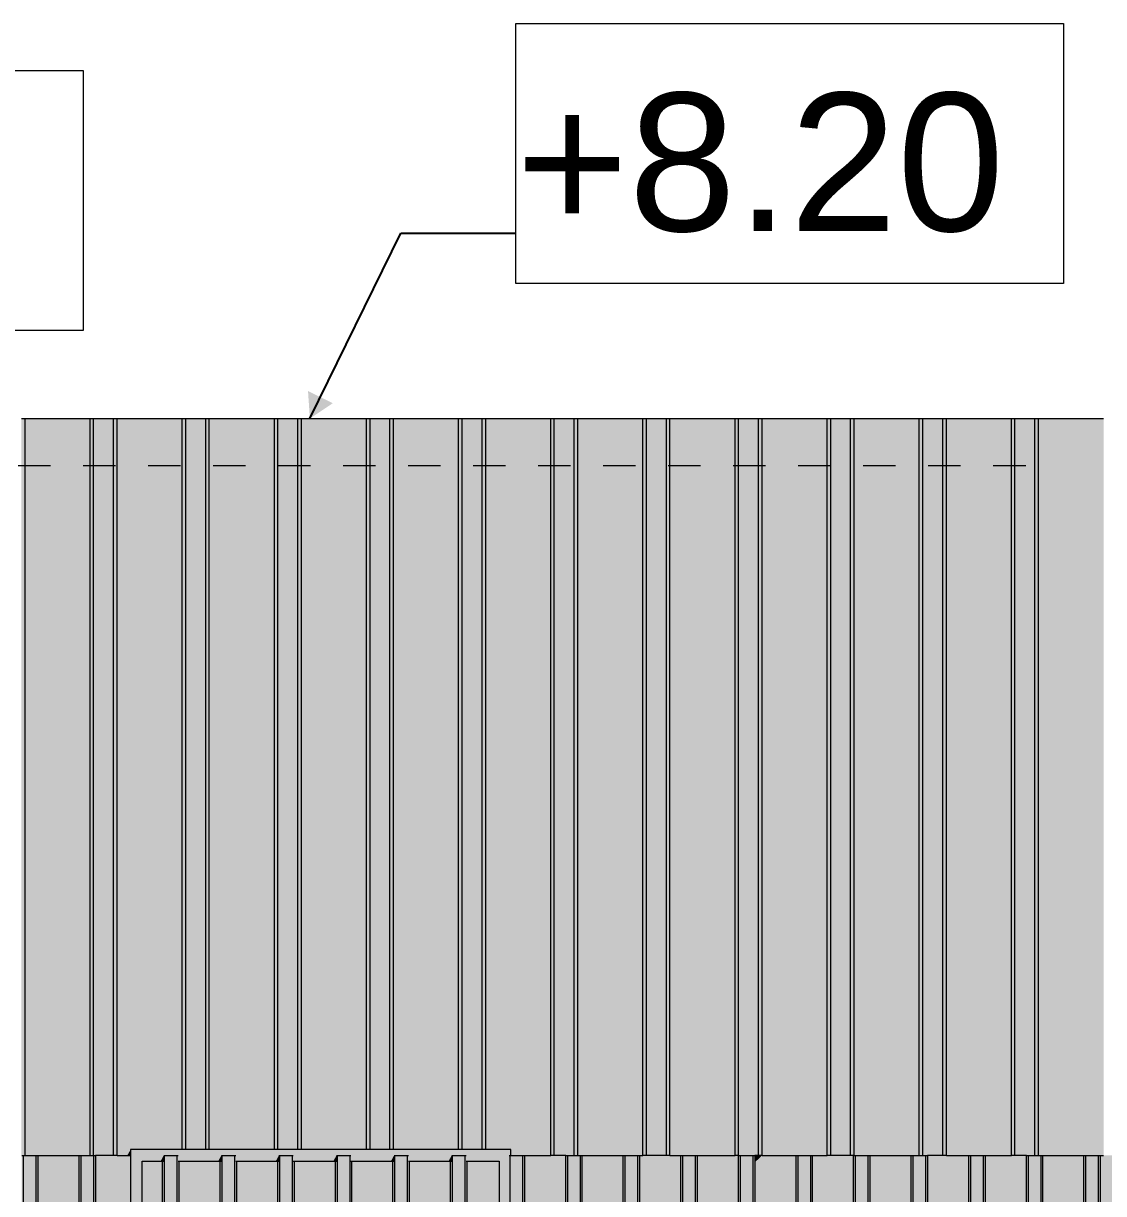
# Model space of a CAD drawing. Header units: millimetres. Extents: x 365175 to 2667127, y -330297 to -162108.
# Drawn here: x 2010388 to 2015077, y -322260 to -317178 of the extents above; entities that cross this region are included whole.
import ezdxf

# ---------------------------------------------------------------- set-up
doc = ezdxf.new("R2010")
doc.units = ezdxf.units.MM
doc.header["$MEASUREMENT"] = 0
doc.linetypes.add('Dashed', pattern=[282.222223, 141.111112, -141.111112])
doc.layers.add('Cotations - Altitudes & Niveaux', color=7, linetype='Continuous')
doc.layers.add('Fenêtres ARCHICAD', color=7, linetype='Continuous')
doc.styles.add('STYLE_GENERE_7', font='')
doc.styles.get('STYLE_GENERE_7').set_extended_font_data('Arial Unicode MS')
doc.dimstyles.new('STYLE_GENERE__6', dxfattribs={"dimtxt": 0.18, "dimasz": 114, "dimexe": 0.18, "dimexo": 0.0625, "dimgap": 0, "dimtad": 0, "dimtih": 1, "dimtoh": 1, "dimdec": 4, "dimzin": 0, "dimdsep": 46, "dimcen": 0.09, "dimadec": 0, "dimazin": 0, "dimtfac": 1, "dimtdec": 4, "dimtmove": 0, "dimatfit": 3, "dimldrblk": 'ARROWHEAD_16', "dimfxl": 0, "dimtolj": 1, "dimtzin": 0, "dimarcsym": 0})

# ---------------------------------------------------------------- blocks, each defined once
blk = doc.blocks.new('Élément de coupe_798_2', base_point=(2255931.7, -327094.4))
at = {"layer": 'Fenêtres ARCHICAD', "linetype": 'Continuous', "lineweight": 0, "true_color": 0x000000}
for points in [[(2010853.3, -322069.4), (2010903.3, -322119.4), (2010997.2, -322119.4), (2010997.2, -322094.4), (2011059.4, -322094.4), (2011059.4, -322119.4), (2011247.2, -322119.4), (2011247.2, -322094.4), (2011309.4, -322094.4), (2011309.4, -322119.4), (2011497.2, -322119.4), (2011497.2, -322094.4), (2011559.4, -322094.4), (2011559.4, -322119.4), (2011747.2, -322119.4), (2011747.2, -322094.4), (2011809.4, -322094.4), (2011809.4, -322119.4), (2011997.2, -322119.4), (2011997.2, -322094.4), (2012059.4, -322094.4), (2012059.4, -322119.4), (2012247.2, -322119.4), (2012247.2, -322094.4), (2012309.4, -322094.4), (2012309.4, -322119.4), (2012453.3, -322119.4), (2012503.3, -322069.4)], [(2010903.3, -322119.4), (2010853.3, -322069.4), (2010853.3, -327094.4), (2010878.3, -327094.4), (2010903.3, -327069.4)], [(2010997.2, -322094.4), (2010983.6, -322119.4), (2010997.2, -322119.4)], [(2011247.2, -322094.4), (2011233.6, -322119.4), (2011247.2, -322119.4)], [(2011483.6, -322119.4), (2011497.2, -322119.4), (2011497.2, -322094.4)], [(2011733.6, -322119.4), (2011747.2, -322119.4), (2011747.2, -322094.4)], [(2011997.2, -322094.4), (2011983.6, -322119.4), (2011997.2, -322119.4)], [(2012233.6, -322119.4), (2012247.2, -322119.4), (2012247.2, -322094.4)], [(2012503.3, -322069.4), (2012453.3, -322119.4), (2012453.3, -327069.4), (2012478.3, -327094.4), (2012497.2, -327094.4), (2012497.2, -322094.4), (2012503.3, -322094.4)], [(2012453.3, -327069.4), (2012478.3, -327094.4), (2012497.2, -327094.4), (2012497.2, -322094.4), (2012453.3, -322175)], [(2010903.3, -327069.4), (2010878.3, -327094.4), (2010997.2, -327094.4), (2010997.2, -327069.4)], [(2010930.8, -327069.4), (2010930.8, -327094.4), (2010997.2, -327094.4), (2010997.2, -327069.4)], [(2011059.4, -327069.4), (2011059.4, -327094.4), (2011247.2, -327094.4), (2011247.2, -327069.4)], [(2011180.8, -327069.4), (2011180.8, -327094.4), (2011247.2, -327094.4), (2011247.2, -327069.4)], [(2011309.4, -327069.4), (2011309.4, -327094.4), (2011497.2, -327094.4), (2011497.2, -327069.4)], [(2011497.2, -327069.4), (2011430.8, -327069.4), (2011430.8, -327094.4), (2011497.2, -327094.4)], [(2011559.4, -327094.4), (2011747.2, -327094.4), (2011747.2, -327069.4), (2011559.4, -327069.4)], [(2011680.8, -327069.4), (2011680.8, -327094.4), (2011747.2, -327094.4), (2011747.2, -327069.4)], [(2011809.4, -327069.4), (2011809.4, -327094.4), (2011997.2, -327094.4), (2011997.2, -327069.4)], [(2011930.8, -327069.4), (2011930.8, -327094.4), (2011997.2, -327094.4), (2011997.2, -327069.4)], [(2012059.4, -327094.4), (2012247.2, -327094.4), (2012247.2, -327069.4), (2012059.4, -327069.4)], [(2012180.8, -327069.4), (2012180.8, -327094.4), (2012247.2, -327094.4), (2012247.2, -327069.4)], [(2012309.4, -327069.4), (2012309.4, -327094.4), (2012478.3, -327094.4), (2012453.3, -327069.4)], [(2012453.3, -327069.4), (2012430.8, -327069.4), (2012430.8, -327094.4), (2012478.3, -327094.4)]]:
    blk.add_hatch(color=18, dxfattribs=at).paths.add_polyline_path(points)
at = {"layer": 'Fenêtres ARCHICAD', "color": 7, "linetype": 'Continuous', "lineweight": 5}
for p, q in [((2010853.3, -322069.4), (2010853.3, -327094.4)), ((2012503.3, -322069.4), (2010853.3, -322069.4)), ((2012503.3, -322094.4), (2012503.3, -322069.4)), ((2010903.3, -327069.4), (2010903.3, -322119.4)), ((2010903.3, -322119.4), (2010997.2, -322119.4)), ((2011059.4, -322119.4), (2011247.2, -322119.4)), ((2011309.4, -322119.4), (2011497.2, -322119.4)), ((2011559.4, -322119.4), (2011747.2, -322119.4)), ((2011809.4, -322119.4), (2011997.2, -322119.4)), ((2012059.4, -322119.4), (2012247.2, -322119.4)), ((2012309.4, -322119.4), (2012453.3, -322119.4)), ((2012453.3, -322119.4), (2012453.3, -327069.4)), ((2010997.2, -327069.4), (2010903.3, -327069.4)), ((2011247.2, -327069.4), (2011059.4, -327069.4)), ((2011497.2, -327069.4), (2011309.4, -327069.4)), ((2011747.2, -327069.4), (2011559.4, -327069.4)), ((2011997.2, -327069.4), (2011809.4, -327069.4)), ((2012247.2, -327069.4), (2012059.4, -327069.4)), ((2012453.3, -327069.4), (2012309.4, -327069.4))]:
    blk.add_line(p, q, dxfattribs=at)
blk = doc.blocks.new('Élément de coupe_799_2', base_point=(2255931.7, -327094.4))
at = {"linetype": 'Continuous', "lineweight": 0, "true_color": 0x000000}
for points in [[(2010380, -322094.4), (2010380, -327094.4), (2010388.6, -327094.4), (2010388.6, -322094.4)], [(2010380, -322094.4), (2010380, -327094.4), (2010388.6, -327094.4), (2010388.6, -322094.4)], [(2010443.6, -322094.4), (2010388.6, -322094.4), (2010388.6, -327094.4), (2010443.6, -327094.4)], [(2010443.6, -327094.4), (2010452.2, -327094.4), (2010452.2, -322094.4), (2010443.6, -322094.4)], [(2010630, -322094.4), (2010452.2, -322094.4), (2010452.2, -327094.4), (2010630, -327094.4)], [(2010470.5, -322387.3), (2010470.5, -327094.4), (2010630, -327094.4), (2010630, -322094.4)], [(2010630, -322094.4), (2010630, -327094.4), (2010638.6, -327094.4), (2010638.6, -322094.4)], [(2010630, -322094.4), (2010630, -327094.4), (2010638.6, -327094.4), (2010638.6, -322094.4)], [(2010693.6, -322094.4), (2010638.6, -322094.4), (2010638.6, -327094.4), (2010693.6, -327094.4)], [(2010702.2, -322094.4), (2010693.6, -322094.4), (2010693.6, -327094.4), (2010702.2, -327094.4)], [(2010702.2, -322094.4), (2010701.2, -322094.4), (2010702.2, -322128.5)], [(2010702.2, -322094.4), (2010702.2, -327094.4), (2010853.3, -327094.4), (2010853.3, -322094.4)], [(2010702.2, -322094.4), (2010702.2, -322128.5), (2010759.7, -322128.5), (2010794.8, -322094.4)], [(2010838.9, -322094.4), (2010755.3, -322240.3), (2010755.3, -327094.4), (2010853.3, -327094.4), (2010853.3, -322094.4)]]:
    blk.add_hatch(color=18, dxfattribs=at).paths.add_polyline_path(points)
at = {"color": 7, "linetype": 'Continuous', "lineweight": 5}
for p, q in [((2010380.9, -322094.4), (2010388.6, -322094.4)), ((2010388.6, -327094.4), (2010388.6, -322094.4)), ((2010388.6, -322094.4), (2010443.6, -322094.4)), ((2010443.6, -327094.4), (2010443.6, -322094.4)), ((2010443.6, -322094.4), (2010452.2, -322094.4)), ((2010452.2, -327094.4), (2010452.2, -322094.4)), ((2010452.2, -322094.4), (2010630, -322094.4)), ((2010630, -327094.4), (2010630, -322094.4)), ((2010630, -322094.4), (2010638.6, -322094.4)), ((2010638.6, -327094.4), (2010638.6, -322094.4)), ((2010638.6, -322094.4), (2010693.6, -322094.4)), ((2010693.6, -327094.4), (2010693.6, -322094.4)), ((2010693.6, -322094.4), (2010701.2, -322094.4)), ((2010702.2, -327094.4), (2010702.2, -322094.4)), ((2010794.8, -322094.4), (2010853.3, -322094.4))]:
    blk.add_line(p, q, dxfattribs=at)
blk = doc.blocks.new('Élément de coupe_800_2', base_point=(2255931.7, -327094.4))
at = {"linetype": 'Continuous', "lineweight": 0, "true_color": 0x000000}
for points in [[(2010997.2, -322119.4), (2010992.1, -322119.4), (2010992.1, -327069.4), (2010997.2, -327069.4), (2010997.2, -327094.4), (2011000.8, -327094.4), (2011000.8, -322094.4), (2010997.2, -322094.4)], [(2010997.2, -322119.4), (2010992.1, -322119.4), (2010992.1, -327069.4), (2010997.2, -327069.4), (2010997.2, -327094.4), (2011000.8, -327094.4), (2011000.8, -322094.4), (2010997.2, -322094.4)], [(2011055.8, -322094.4), (2011000.8, -322094.4), (2011000.8, -327094.4), (2011055.8, -327094.4)], [(2011059.4, -322094.4), (2011055.8, -322094.4), (2011055.8, -327094.4), (2011059.4, -327094.4), (2011059.4, -327069.4), (2011064.4, -327069.4), (2011064.4, -322119.4), (2011059.4, -322119.4)], [(2011247.2, -322119.4), (2011242.1, -322119.4), (2011242.1, -327069.4), (2011247.2, -327069.4), (2011247.2, -327094.4), (2011250.8, -327094.4), (2011250.8, -322094.4), (2011247.2, -322094.4)], [(2011247.2, -322119.4), (2011242.1, -322119.4), (2011242.1, -327069.4), (2011247.2, -327069.4), (2011247.2, -327094.4), (2011250.8, -327094.4), (2011250.8, -322094.4), (2011247.2, -322094.4)], [(2011305.8, -322094.4), (2011250.8, -322094.4), (2011250.8, -327094.4), (2011305.8, -327094.4)], [(2011309.4, -322094.4), (2011305.8, -322094.4), (2011305.8, -327094.4), (2011309.4, -327094.4), (2011309.4, -327069.4), (2011314.4, -327069.4), (2011314.4, -322119.4), (2011309.4, -322119.4)], [(2011492.1, -322119.4), (2011492.1, -327069.4), (2011497.2, -327069.4), (2011497.2, -327094.4), (2011500.8, -327094.4), (2011500.8, -322094.4), (2011497.2, -322094.4), (2011497.2, -322119.4)], [(2011492.1, -322119.4), (2011492.1, -327069.4), (2011497.2, -327069.4), (2011497.2, -327094.4), (2011500.8, -327094.4), (2011500.8, -322094.4), (2011497.2, -322094.4), (2011497.2, -322119.4)], [(2011555.8, -322094.4), (2011500.8, -322094.4), (2011500.8, -327094.4), (2011555.8, -327094.4)], [(2011559.4, -322094.4), (2011555.8, -322094.4), (2011555.8, -327094.4), (2011559.4, -327094.4), (2011559.4, -327069.4), (2011564.4, -327069.4), (2011564.4, -322119.4), (2011559.4, -322119.4)], [(2011742.1, -322119.4), (2011742.1, -327069.4), (2011747.2, -327069.4), (2011747.2, -327094.4), (2011750.8, -327094.4), (2011750.8, -322094.4), (2011747.2, -322094.4), (2011747.2, -322119.4)], [(2011742.1, -322119.4), (2011742.1, -327069.4), (2011747.2, -327069.4), (2011747.2, -327094.4), (2011750.8, -327094.4), (2011750.8, -322094.4), (2011747.2, -322094.4), (2011747.2, -322119.4)], [(2011805.8, -322094.4), (2011750.8, -322094.4), (2011750.8, -327094.4), (2011805.8, -327094.4)], [(2011809.4, -322094.4), (2011805.8, -322094.4), (2011805.8, -327094.4), (2011809.4, -327094.4), (2011809.4, -327069.4), (2011814.4, -327069.4), (2011814.4, -322119.4), (2011809.4, -322119.4)], [(2011997.2, -322119.4), (2011992.1, -322119.4), (2011992.1, -327069.4), (2011997.2, -327069.4), (2011997.2, -327094.4), (2012000.8, -327094.4), (2012000.8, -322094.4), (2011997.2, -322094.4)], [(2011997.2, -322119.4), (2011992.1, -322119.4), (2011992.1, -327069.4), (2011997.2, -327069.4), (2011997.2, -327094.4), (2012000.8, -327094.4), (2012000.8, -322094.4), (2011997.2, -322094.4)], [(2012055.8, -322094.4), (2012000.8, -322094.4), (2012000.8, -327094.4), (2012055.8, -327094.4)], [(2012059.4, -322094.4), (2012055.8, -322094.4), (2012055.8, -327094.4), (2012059.4, -327094.4), (2012059.4, -327069.4), (2012064.4, -327069.4), (2012064.4, -322119.4), (2012059.4, -322119.4)], [(2012247.2, -322119.4), (2012242.1, -322119.4), (2012242.1, -327069.4), (2012247.2, -327069.4), (2012247.2, -327094.4), (2012250.8, -327094.4), (2012250.8, -322094.4), (2012247.2, -322094.4)], [(2012247.2, -322119.4), (2012242.1, -322119.4), (2012242.1, -327069.4), (2012247.2, -327069.4), (2012247.2, -327094.4), (2012250.8, -327094.4), (2012250.8, -322094.4), (2012247.2, -322094.4)], [(2012305.8, -322094.4), (2012250.8, -322094.4), (2012250.8, -327094.4), (2012305.8, -327094.4)], [(2012309.4, -322094.4), (2012305.8, -322094.4), (2012305.8, -327094.4), (2012309.4, -327094.4), (2012309.4, -327069.4), (2012314.4, -327069.4), (2012314.4, -322119.4), (2012309.4, -322119.4)], [(2012497.2, -322094.4), (2012497.2, -327094.4), (2012500.8, -327094.4), (2012500.8, -322094.4)], [(2012497.2, -322094.4), (2012497.2, -327094.4), (2012500.8, -327094.4), (2012500.8, -322094.4)], [(2012555.8, -322094.4), (2012500.8, -322094.4), (2012500.8, -327094.4), (2012555.8, -327094.4)], [(2012555.8, -322094.4), (2012555.8, -327094.4), (2012564.4, -327094.4), (2012564.4, -322094.4)], [(2012742.1, -322094.4), (2012564.4, -322094.4), (2012564.4, -327094.4), (2012742.1, -327094.4)], [(2012723.5, -322128.5), (2012582.7, -322387.3), (2012582.7, -327094.4), (2012742.1, -327094.4), (2012742.1, -322094.4), (2012673.2, -322094.4), (2012673.2, -322128.5)], [(2012742.1, -322094.4), (2012742.1, -327094.4), (2012750.8, -327094.4), (2012750.8, -322094.4)], [(2012742.1, -322094.4), (2012742.1, -327094.4), (2012750.8, -327094.4), (2012750.8, -322094.4)], [(2012805.8, -322094.4), (2012750.8, -322094.4), (2012750.8, -327094.4), (2012805.8, -327094.4)], [(2012805.8, -327094.4), (2012814.4, -327094.4), (2012814.4, -322094.4), (2012805.8, -322094.4)], [(2012992.1, -322094.4), (2012814.4, -322094.4), (2012814.4, -327094.4), (2012992.1, -327094.4)], [(2012832.7, -322387.3), (2012832.7, -327094.4), (2012992.1, -327094.4), (2012992.1, -322094.4)], [(2012992.1, -327094.4), (2013000.8, -327094.4), (2013000.8, -322094.4), (2012992.1, -322094.4)], [(2012992.1, -327094.4), (2013000.8, -327094.4), (2013000.8, -322094.4), (2012992.1, -322094.4)], [(2013055.8, -322094.4), (2013000.8, -322094.4), (2013000.8, -327094.4), (2013055.8, -327094.4)], [(2013055.8, -327094.4), (2013064.4, -327094.4), (2013064.4, -322094.4), (2013055.8, -322094.4)], [(2013242.1, -322094.4), (2013064.4, -322094.4), (2013064.4, -327094.4), (2013242.1, -327094.4)], [(2013073.2, -322128.5), (2013159.7, -322128.5), (2013194.8, -322094.4), (2013073.2, -322094.4)], [(2013082.7, -327094.4), (2013242.1, -327094.4), (2013242.1, -322094.4), (2013082.7, -322387.3)], [(2013242.1, -322094.4), (2013242.1, -327094.4), (2013250.8, -327094.4), (2013250.8, -322094.4)], [(2013242.1, -322094.4), (2013242.1, -327094.4), (2013250.8, -327094.4), (2013250.8, -322094.4)], [(2013305.8, -322094.4), (2013250.8, -322094.4), (2013250.8, -327094.4), (2013305.8, -327094.4)], [(2013305.8, -322094.4), (2013305.8, -327094.4), (2013314.4, -327094.4), (2013314.4, -322094.4)], [(2013492.1, -322094.4), (2013314.4, -322094.4), (2013314.4, -327094.4), (2013492.1, -327094.4)], [(2013473.5, -322128.5), (2013332.7, -322387.3), (2013332.7, -327094.4), (2013492.1, -327094.4), (2013492.1, -322094.4), (2013473.2, -322094.4), (2013473.2, -322128.5)], [(2013492.1, -322094.4), (2013492.1, -327094.4), (2013500.8, -327094.4), (2013500.8, -322094.4)], [(2013492.1, -322094.4), (2013492.1, -327094.4), (2013500.8, -327094.4), (2013500.8, -322094.4)], [(2013555.8, -322094.4), (2013500.8, -322094.4), (2013500.8, -327094.4), (2013555.8, -327094.4)], [(2013555.8, -322094.4), (2013555.8, -327094.4), (2013564.4, -327094.4), (2013564.4, -322094.4)], [(2013563.4, -322094.4), (2013564.2, -322120.8), (2013564.4, -322124), (2013564.4, -322094.4)], [(2013742.1, -322094.4), (2013564.4, -322094.4), (2013564.4, -327094.4), (2013742.1, -327094.4)], [(2013594.8, -322094.4), (2013564.4, -322094.4), (2013564.4, -322124)], [(2013582.7, -327094.4), (2013742.1, -327094.4), (2013742.1, -322094.4), (2013582.7, -322387.3)], [(2013742.1, -322094.4), (2013742.1, -327094.4), (2013750.8, -327094.4), (2013750.8, -322094.4)], [(2013742.1, -322094.4), (2013742.1, -327094.4), (2013750.8, -327094.4), (2013750.8, -322094.4)], [(2013805.8, -322094.4), (2013750.8, -322094.4), (2013750.8, -327094.4), (2013805.8, -327094.4)], [(2013805.8, -322094.4), (2013805.8, -327094.4), (2013814.4, -327094.4), (2013814.4, -322094.4)], [(2013992.1, -322094.4), (2013814.4, -322094.4), (2013814.4, -327094.4), (2013992.1, -327094.4)], [(2013989.1, -322099.9), (2013832.7, -322387.3), (2013832.7, -327094.4), (2013992.1, -327094.4), (2013992.1, -322094.4), (2013873.2, -322094.4), (2013873.2, -322128.5), (2013959.7, -322128.5)], [(2013992.1, -327094.4), (2014000.8, -327094.4), (2014000.8, -322094.4), (2013992.1, -322094.4)], [(2013992.1, -327094.4), (2014000.8, -327094.4), (2014000.8, -322094.4), (2013992.1, -322094.4)], [(2014055.8, -322094.4), (2014000.8, -322094.4), (2014000.8, -327094.4), (2014055.8, -327094.4)], [(2014055.8, -322094.4), (2014055.8, -327094.4), (2014064.4, -327094.4), (2014064.4, -322094.4)], [(2014242.1, -322094.4), (2014064.4, -322094.4), (2014064.4, -327094.4), (2014242.1, -327094.4)], [(2014082.7, -322387.3), (2014082.7, -327094.4), (2014242.1, -327094.4), (2014242.1, -322094.4)], [(2014242.1, -322094.4), (2014242.1, -327094.4), (2014250.8, -327094.4), (2014250.8, -322094.4)], [(2014242.1, -322094.4), (2014242.1, -327094.4), (2014250.8, -327094.4), (2014250.8, -322094.4)], [(2014305.8, -322094.4), (2014250.8, -322094.4), (2014250.8, -327094.4), (2014305.8, -327094.4)], [(2014314.4, -322094.4), (2014305.8, -322094.4), (2014305.8, -327094.4), (2014314.4, -327094.4)], [(2014313.4, -322094.4), (2014314.4, -322128.5), (2014314.4, -322094.4)], [(2014492.1, -322094.4), (2014314.4, -322094.4), (2014314.4, -327094.4), (2014492.1, -327094.4)], [(2014314.4, -322094.4), (2014314.4, -322128.5), (2014359.7, -322128.5), (2014394.8, -322094.4)], [(2014332.7, -322387.3), (2014332.7, -327094.4), (2014492.1, -327094.4), (2014492.1, -322094.4)], [(2014492.1, -327094.4), (2014500.8, -327094.4), (2014500.8, -322094.4), (2014492.1, -322094.4)], [(2014492.1, -327094.4), (2014500.8, -327094.4), (2014500.8, -322094.4), (2014492.1, -322094.4)], [(2014555.8, -322094.4), (2014500.8, -322094.4), (2014500.8, -327094.4), (2014555.8, -327094.4)], [(2014564.4, -322094.4), (2014555.8, -322094.4), (2014555.8, -327094.4), (2014564.4, -327094.4)], [(2014742.1, -322094.4), (2014564.4, -322094.4), (2014564.4, -327094.4), (2014742.1, -327094.4)], [(2014723.5, -322128.5), (2014582.7, -322387.3), (2014582.7, -327094.4), (2014742.1, -327094.4), (2014742.1, -322094.4), (2014673.2, -322094.4), (2014673.2, -322128.5)], [(2014742.1, -322094.4), (2014742.1, -327094.4), (2014750.8, -327094.4), (2014750.8, -322094.4)], [(2014742.1, -322094.4), (2014742.1, -327094.4), (2014750.8, -327094.4), (2014750.8, -322094.4)], [(2014805.8, -322094.4), (2014750.8, -322094.4), (2014750.8, -327094.4), (2014805.8, -327094.4)], [(2014805.8, -322094.4), (2014805.8, -327094.4), (2014814.4, -327094.4), (2014814.4, -322094.4)], [(2014992.1, -322094.4), (2014814.4, -322094.4), (2014814.4, -327094.4), (2014992.1, -327094.4)], [(2014832.7, -322387.3), (2014832.7, -327094.4), (2014992.1, -327094.4), (2014992.1, -322094.4)], [(2015000.8, -322094.4), (2014992.1, -322094.4), (2014992.1, -327094.4), (2015000.8, -327094.4)], [(2015000.8, -322094.4), (2014992.1, -322094.4), (2014992.1, -327094.4), (2015000.8, -327094.4)], [(2015055.8, -322094.4), (2015000.8, -322094.4), (2015000.8, -327094.4), (2015055.8, -327094.4)], [(2015055.8, -322094.4), (2015055.8, -327094.4), (2015064.4, -327094.4), (2015064.4, -322094.4)], [(2015242.1, -322094.4), (2015064.4, -322094.4), (2015064.4, -327094.4), (2015242.1, -327094.4)], [(2015073.2, -322128.5), (2015159.7, -322128.5), (2015194.8, -322094.4), (2015073.2, -322094.4)], [(2010903.3, -327069.4), (2010992.1, -327069.4), (2010992.1, -322119.4), (2010903.3, -322119.4)], [(2010903.3, -327069.4), (2010992.1, -327069.4), (2010992.1, -322119.4), (2010903.3, -322119.4)], [(2011064.4, -322119.4), (2011059.4, -322119.4), (2011064.4, -322290.3)], [(2011064.4, -327069.4), (2011242.1, -327069.4), (2011242.1, -322119.4), (2011064.4, -322119.4)], [(2011242.1, -322119.4), (2011064.4, -322119.4), (2011064.4, -322290.3), (2011135.6, -322290.3), (2011082.7, -322387.3), (2011082.7, -327069.4), (2011242.1, -327069.4)], [(2011314.4, -322119.4), (2011309.4, -322119.4), (2011314.4, -322290.3)], [(2011314.4, -327069.4), (2011492.1, -327069.4), (2011492.1, -322119.4), (2011314.4, -322119.4)], [(2011492.1, -322119.4), (2011314.4, -322119.4), (2011314.4, -322290.3), (2011385.6, -322290.3), (2011332.7, -322387.3), (2011332.7, -327069.4), (2011492.1, -327069.4)], [(2011564.4, -322119.4), (2011559.4, -322119.4), (2011564.4, -322290.3)], [(2011564.4, -327069.4), (2011742.1, -327069.4), (2011742.1, -322119.4), (2011564.4, -322119.4)], [(2011564.4, -322119.4), (2011564.4, -322290.3), (2011635.6, -322290.3), (2011582.7, -322387.3), (2011582.7, -327069.4), (2011742.1, -327069.4), (2011742.1, -322119.4)], [(2011814.4, -322119.4), (2011809.4, -322119.4), (2011814.4, -322290.3)], [(2011992.1, -322119.4), (2011814.4, -322119.4), (2011814.4, -327069.4), (2011992.1, -327069.4)], [(2011814.4, -322119.4), (2011814.4, -322290.3), (2011885.6, -322290.3), (2011832.7, -322387.3), (2011832.7, -327069.4), (2011992.1, -327069.4), (2011992.1, -322119.4)], [(2012064.4, -322119.4), (2012059.4, -322119.4), (2012064.4, -322290.3)], [(2012064.4, -327069.4), (2012242.1, -327069.4), (2012242.1, -322119.4), (2012064.4, -322119.4)], [(2012242.1, -322119.4), (2012064.4, -322119.4), (2012064.4, -322290.3), (2012135.6, -322290.3), (2012082.7, -322387.3), (2012082.7, -327069.4), (2012242.1, -327069.4)], [(2012314.4, -322119.4), (2012309.4, -322119.4), (2012314.4, -322290.3)], [(2012314.4, -322119.4), (2012314.4, -327069.4), (2012453.3, -327069.4), (2012453.3, -322119.4)], [(2012314.4, -322119.4), (2012314.4, -322290.3), (2012355.3, -322290.3), (2012355.3, -322346), (2012332.7, -322387.3), (2012332.7, -327069.4), (2012453.3, -327069.4), (2012453.3, -322119.4)]]:
    blk.add_hatch(color=18, dxfattribs=at).paths.add_polyline_path(points)
at = {"color": 7, "linetype": 'Continuous', "lineweight": 5}
for p, q in [((2010997.2, -322094.4), (2011000.8, -322094.4)), ((2011000.8, -327094.4), (2011000.8, -322094.4)), ((2011000.8, -322094.4), (2011055.8, -322094.4)), ((2011055.8, -327094.4), (2011055.8, -322094.4)), ((2011055.8, -322094.4), (2011059.4, -322094.4)), ((2011247.2, -322094.4), (2011250.8, -322094.4)), ((2011250.8, -327094.4), (2011250.8, -322094.4)), ((2011250.8, -322094.4), (2011305.8, -322094.4)), ((2011305.8, -327094.4), (2011305.8, -322094.4)), ((2011305.8, -322094.4), (2011309.4, -322094.4)), ((2011497.2, -322094.4), (2011500.8, -322094.4)), ((2011500.8, -327094.4), (2011500.8, -322094.4)), ((2011500.8, -322094.4), (2011555.8, -322094.4)), ((2011555.8, -327094.4), (2011555.8, -322094.4)), ((2011555.8, -322094.4), (2011559.4, -322094.4)), ((2011747.2, -322094.4), (2011750.8, -322094.4)), ((2011750.8, -327094.4), (2011750.8, -322094.4)), ((2011750.8, -322094.4), (2011805.8, -322094.4)), ((2011805.8, -327094.4), (2011805.8, -322094.4)), ((2011805.8, -322094.4), (2011809.4, -322094.4)), ((2011997.2, -322094.4), (2012000.8, -322094.4)), ((2012000.8, -327094.4), (2012000.8, -322094.4)), ((2012000.8, -322094.4), (2012055.8, -322094.4)), ((2012055.8, -327094.4), (2012055.8, -322094.4)), ((2012055.8, -322094.4), (2012059.4, -322094.4)), ((2012247.2, -322094.4), (2012250.8, -322094.4)), ((2012250.8, -327094.4), (2012250.8, -322094.4)), ((2012250.8, -322094.4), (2012305.8, -322094.4)), ((2012305.8, -327094.4), (2012305.8, -322094.4)), ((2012305.8, -322094.4), (2012309.4, -322094.4)), ((2012497.2, -322094.4), (2012500.8, -322094.4)), ((2012500.8, -327094.4), (2012500.8, -322094.4)), ((2012500.8, -322094.4), (2012555.8, -322094.4)), ((2012555.8, -327094.4), (2012555.8, -322094.4)), ((2012555.8, -322094.4), (2012564.4, -322094.4)), ((2012564.4, -327094.4), (2012564.4, -322094.4)), ((2012564.4, -322094.4), (2012677.4, -322094.4)), ((2012742.1, -327094.4), (2012742.1, -322094.4)), ((2012743.1, -322094.4), (2012750.8, -322094.4)), ((2012750.8, -327094.4), (2012750.8, -322094.4)), ((2012750.8, -322094.4), (2012805.8, -322094.4)), ((2012805.8, -327094.4), (2012805.8, -322094.4)), ((2012805.8, -322094.4), (2012814.4, -322094.4)), ((2012814.4, -327094.4), (2012814.4, -322094.4)), ((2012814.4, -322094.4), (2012992.1, -322094.4)), ((2012992.1, -327094.4), (2012992.1, -322094.4)), ((2012992.1, -322094.4), (2013000.8, -322094.4)), ((2013000.8, -327094.4), (2013000.8, -322094.4)), ((2013000.8, -322094.4), (2013055.8, -322094.4)), ((2013055.8, -327094.4), (2013055.8, -322094.4)), ((2013055.8, -322094.4), (2013064.4, -322094.4)), ((2013064.4, -327094.4), (2013064.4, -322094.4)), ((2013064.4, -322094.4), (2013077.4, -322094.4)), ((2013194.8, -322094.4), (2013242.1, -322094.4)), ((2013242.1, -327094.4), (2013242.1, -322094.4)), ((2013242.1, -322094.4), (2013250.8, -322094.4)), ((2013250.8, -327094.4), (2013250.8, -322094.4)), ((2013250.8, -322094.4), (2013305.8, -322094.4)), ((2013305.8, -327094.4), (2013305.8, -322094.4)), ((2013305.8, -322094.4), (2013314.4, -322094.4)), ((2013314.4, -327094.4), (2013314.4, -322094.4)), ((2013314.4, -322094.4), (2013477.4, -322094.4)), ((2013492.1, -327094.4), (2013492.1, -322094.4)), ((2013493.1, -322094.4), (2013500.8, -322094.4)), ((2013500.8, -327094.4), (2013500.8, -322094.4)), ((2013500.8, -322094.4), (2013555.8, -322094.4)), ((2013555.8, -327094.4), (2013555.8, -322094.4)), ((2013555.8, -322094.4), (2013563.4, -322094.4)), ((2013564.4, -327094.4), (2013564.4, -322094.4)), ((2013594.8, -322094.4), (2013742.1, -322094.4)), ((2013742.1, -327094.4), (2013742.1, -322094.4)), ((2013742.1, -322094.4), (2013750.8, -322094.4)), ((2013750.8, -327094.4), (2013750.8, -322094.4)), ((2013750.8, -322094.4), (2013805.8, -322094.4)), ((2013805.8, -327094.4), (2013805.8, -322094.4)), ((2013805.8, -322094.4), (2013814.4, -322094.4)), ((2013814.4, -327094.4), (2013814.4, -322094.4)), ((2013814.4, -322094.4), (2013877.4, -322094.4)), ((2013992.1, -327094.4), (2013992.1, -322094.4)), ((2013992.3, -322094.4), (2014000.8, -322094.4)), ((2014000.8, -327094.4), (2014000.8, -322094.4)), ((2014000.8, -322094.4), (2014055.8, -322094.4)), ((2014055.8, -327094.4), (2014055.8, -322094.4)), ((2014055.8, -322094.4), (2014064.4, -322094.4)), ((2014064.4, -327094.4), (2014064.4, -322094.4)), ((2014064.4, -322094.4), (2014242.1, -322094.4)), ((2014242.1, -327094.4), (2014242.1, -322094.4)), ((2014242.1, -322094.4), (2014250.8, -322094.4)), ((2014250.8, -327094.4), (2014250.8, -322094.4)), ((2014250.8, -322094.4), (2014305.8, -322094.4)), ((2014305.8, -327094.4), (2014305.8, -322094.4)), ((2014305.8, -322094.4), (2014313.4, -322094.4)), ((2014314.4, -327094.4), (2014314.4, -322094.4)), ((2014394.8, -322094.4), (2014492.1, -322094.4)), ((2014492.1, -327094.4), (2014492.1, -322094.4)), ((2014492.1, -322094.4), (2014500.8, -322094.4)), ((2014500.8, -327094.4), (2014500.8, -322094.4)), ((2014500.8, -322094.4), (2014555.8, -322094.4)), ((2014555.8, -327094.4), (2014555.8, -322094.4)), ((2014555.8, -322094.4), (2014564.4, -322094.4)), ((2014564.4, -327094.4), (2014564.4, -322094.4)), ((2014564.4, -322094.4), (2014677.4, -322094.4)), ((2014742.1, -327094.4), (2014742.1, -322094.4)), ((2014743.1, -322094.4), (2014750.8, -322094.4)), ((2014750.8, -327094.4), (2014750.8, -322094.4)), ((2014750.8, -322094.4), (2014805.8, -322094.4)), ((2014805.8, -327094.4), (2014805.8, -322094.4)), ((2014805.8, -322094.4), (2014814.4, -322094.4)), ((2014814.4, -327094.4), (2014814.4, -322094.4)), ((2014814.4, -322094.4), (2014992.1, -322094.4)), ((2014992.1, -327094.4), (2014992.1, -322094.4)), ((2014992.1, -322094.4), (2015000.8, -322094.4)), ((2015000.8, -327094.4), (2015000.8, -322094.4)), ((2015000.8, -322094.4), (2015055.8, -322094.4)), ((2015055.8, -327094.4), (2015055.8, -322094.4)), ((2015055.8, -322094.4), (2015064.4, -322094.4)), ((2015064.4, -327094.4), (2015064.4, -322094.4)), ((2015064.4, -322094.4), (2015077.4, -322094.4)), ((2010992.1, -327069.4), (2010992.1, -322119.4)), ((2011064.4, -327069.4), (2011064.4, -322119.4)), ((2011242.1, -327069.4), (2011242.1, -322119.4)), ((2011314.4, -327069.4), (2011314.4, -322119.4)), ((2011492.1, -327069.4), (2011492.1, -322119.4)), ((2011564.4, -327069.4), (2011564.4, -322119.4)), ((2011742.1, -327069.4), (2011742.1, -322119.4)), ((2011814.4, -327069.4), (2011814.4, -322119.4)), ((2011992.1, -327069.4), (2011992.1, -322119.4)), ((2012064.4, -327069.4), (2012064.4, -322119.4)), ((2012242.1, -327069.4), (2012242.1, -322119.4)), ((2012314.4, -327069.4), (2012314.4, -322119.4))]:
    blk.add_line(p, q, dxfattribs=at)
blk = doc.blocks.new('Élément de coupe_834_2', base_point=(2255931.7, -327094.4))
at = {"linetype": 'Continuous', "lineweight": 0, "true_color": 0x000000}
for points in [[(2010394.8, -318894.4), (2010379.3, -318894.4), (2010379.3, -322094.4), (2010394.8, -322094.4)], [(2010677.4, -318894.4), (2010394.8, -318894.4), (2010394.8, -322094.4), (2010677.4, -322094.4)], [(2010677.4, -318894.4), (2010673.2, -318928.5), (2010673.2, -322094.4), (2010677.4, -322094.4)], [(2010692.8, -318894.4), (2010677.4, -318894.4), (2010677.4, -322094.4), (2010692.8, -322094.4)], [(2010692.8, -318894.4), (2010677.4, -318894.4), (2010677.4, -322094.4), (2010692.8, -322094.4)], [(2010779.3, -318894.4), (2010692.8, -318894.4), (2010692.8, -322094.4), (2010779.3, -322094.4)], [(2010794.8, -318894.4), (2010779.3, -318894.4), (2010779.3, -322094.4), (2010794.8, -322094.4)], [(2010794.8, -318894.4), (2010794.8, -322094.4), (2010853.3, -322094.4), (2010853.3, -322069.4), (2011077.4, -322069.4), (2011077.4, -318894.4)], [(2011077.4, -318894.4), (2011073.2, -318928.5), (2011073.2, -322069.4), (2011077.4, -322069.4)], [(2011077.4, -318894.4), (2011077.4, -322069.4), (2011092.8, -322069.4), (2011092.8, -318894.4)], [(2011077.4, -318894.4), (2011077.4, -322069.4), (2011092.8, -322069.4), (2011092.8, -318894.4)], [(2011092.8, -322069.4), (2011179.3, -322069.4), (2011179.3, -318894.4), (2011092.8, -318894.4)], [(2011179.3, -318894.4), (2011179.3, -322069.4), (2011194.8, -322069.4), (2011194.8, -318894.4)], [(2011194.8, -322069.4), (2011477.4, -322069.4), (2011477.4, -318894.4), (2011194.8, -318894.4)], [(2011477.4, -318894.4), (2011473.2, -318928.5), (2011473.2, -322069.4), (2011477.4, -322069.4)], [(2011477.4, -318894.4), (2011477.4, -322069.4), (2011492.8, -322069.4), (2011492.8, -318894.4)], [(2011477.4, -318894.4), (2011477.4, -322069.4), (2011492.8, -322069.4), (2011492.8, -318894.4)], [(2011579.3, -318894.4), (2011492.8, -318894.4), (2011492.8, -322069.4), (2011579.3, -322069.4)], [(2011579.3, -318894.4), (2011579.3, -322069.4), (2011594.8, -322069.4), (2011594.8, -318894.4)], [(2011594.8, -322069.4), (2011877.4, -322069.4), (2011877.4, -318894.4), (2011594.8, -318894.4)], [(2011877.4, -318894.4), (2011873.2, -318928.5), (2011873.2, -322069.4), (2011877.4, -322069.4)], [(2011877.4, -318894.4), (2011877.4, -322069.4), (2011892.8, -322069.4), (2011892.8, -318894.4)], [(2011877.4, -318894.4), (2011877.4, -322069.4), (2011892.8, -322069.4), (2011892.8, -318894.4)], [(2011892.8, -322069.4), (2011979.3, -322069.4), (2011979.3, -318894.4), (2011892.8, -318894.4)], [(2011979.3, -318894.4), (2011979.3, -322069.4), (2011994.8, -322069.4), (2011994.8, -318894.4)], [(2011994.8, -322069.4), (2012277.4, -322069.4), (2012277.4, -318894.4), (2011994.8, -318894.4)], [(2012273.2, -318928.5), (2012273.2, -322069.4), (2012277.4, -322069.4), (2012277.4, -318894.4)], [(2012277.4, -318894.4), (2012277.4, -322069.4), (2012292.8, -322069.4), (2012292.8, -318894.4)], [(2012277.4, -318894.4), (2012277.4, -322069.4), (2012292.8, -322069.4), (2012292.8, -318894.4)], [(2012292.8, -318894.4), (2012292.8, -322069.4), (2012379.3, -322069.4), (2012379.3, -318894.4)], [(2012394.8, -318894.4), (2012379.3, -318894.4), (2012379.3, -322069.4), (2012394.8, -322069.4)], [(2012677.4, -318894.4), (2012394.8, -318894.4), (2012394.8, -322069.4), (2012503.3, -322069.4), (2012503.3, -322094.4), (2012677.4, -322094.4)], [(2012673.2, -318928.5), (2012673.2, -322094.4), (2012677.4, -322094.4), (2012677.4, -318894.4)], [(2012692.8, -318894.4), (2012677.4, -318894.4), (2012677.4, -322094.4), (2012692.8, -322094.4)], [(2012692.8, -318894.4), (2012677.4, -318894.4), (2012677.4, -322094.4), (2012692.8, -322094.4)], [(2012779.3, -318894.4), (2012692.8, -318894.4), (2012692.8, -322094.4), (2012779.3, -322094.4)], [(2012794.8, -318894.4), (2012779.3, -318894.4), (2012779.3, -322094.4), (2012794.8, -322094.4)], [(2013077.4, -318894.4), (2012794.8, -318894.4), (2012794.8, -322094.4), (2013077.4, -322094.4)], [(2013073.2, -318928.5), (2013073.2, -322094.4), (2013077.4, -322094.4), (2013077.4, -318894.4)], [(2013092.8, -318894.4), (2013077.4, -318894.4), (2013077.4, -322094.4), (2013092.8, -322094.4)], [(2013092.8, -318894.4), (2013077.4, -318894.4), (2013077.4, -322094.4), (2013092.8, -322094.4)], [(2013179.3, -318894.4), (2013092.8, -318894.4), (2013092.8, -322094.4), (2013179.3, -322094.4)], [(2013194.8, -318894.4), (2013179.3, -318894.4), (2013179.3, -322094.4), (2013194.8, -322094.4)], [(2013477.4, -318894.4), (2013194.8, -318894.4), (2013194.8, -322094.4), (2013477.4, -322094.4)], [(2013477.4, -318894.4), (2013473.2, -318928.5), (2013473.2, -322094.4), (2013477.4, -322094.4)], [(2013492.8, -318894.4), (2013477.4, -318894.4), (2013477.4, -322094.4), (2013492.8, -322094.4)], [(2013492.8, -318894.4), (2013477.4, -318894.4), (2013477.4, -322094.4), (2013492.8, -322094.4)], [(2013579.3, -318894.4), (2013492.8, -318894.4), (2013492.8, -322094.4), (2013579.3, -322094.4)], [(2013594.8, -318894.4), (2013579.3, -318894.4), (2013579.3, -322094.4), (2013594.8, -322094.4)], [(2013877.4, -318894.4), (2013594.8, -318894.4), (2013594.8, -322094.4), (2013877.4, -322094.4)], [(2013877.4, -318894.4), (2013873.2, -318928.5), (2013873.2, -322094.4), (2013877.4, -322094.4)], [(2013892.8, -318894.4), (2013877.4, -318894.4), (2013877.4, -322094.4), (2013892.8, -322094.4)], [(2013892.8, -318894.4), (2013877.4, -318894.4), (2013877.4, -322094.4), (2013892.8, -322094.4)], [(2013979.3, -318894.4), (2013892.8, -318894.4), (2013892.8, -322094.4), (2013979.3, -322094.4)], [(2013994.8, -318894.4), (2013979.3, -318894.4), (2013979.3, -322094.4), (2013994.8, -322094.4)], [(2014277.4, -318894.4), (2013994.8, -318894.4), (2013994.8, -322094.4), (2014277.4, -322094.4)], [(2014277.4, -318894.4), (2014273.2, -318928.5), (2014273.2, -322094.4), (2014277.4, -322094.4)], [(2014292.8, -318894.4), (2014277.4, -318894.4), (2014277.4, -322094.4), (2014292.8, -322094.4)], [(2014292.8, -318894.4), (2014277.4, -318894.4), (2014277.4, -322094.4), (2014292.8, -322094.4)], [(2014379.3, -318894.4), (2014292.8, -318894.4), (2014292.8, -322094.4), (2014379.3, -322094.4)], [(2014394.8, -318894.4), (2014379.3, -318894.4), (2014379.3, -322094.4), (2014394.8, -322094.4)], [(2014677.4, -318894.4), (2014394.8, -318894.4), (2014394.8, -322094.4), (2014677.4, -322094.4)], [(2014673.2, -318928.5), (2014673.2, -322094.4), (2014677.4, -322094.4), (2014677.4, -318894.4)], [(2014692.8, -318894.4), (2014677.4, -318894.4), (2014677.4, -322094.4), (2014692.8, -322094.4)], [(2014692.8, -318894.4), (2014677.4, -318894.4), (2014677.4, -322094.4), (2014692.8, -322094.4)], [(2014779.3, -318894.4), (2014692.8, -318894.4), (2014692.8, -322094.4), (2014779.3, -322094.4)], [(2014794.8, -318894.4), (2014779.3, -318894.4), (2014779.3, -322094.4), (2014794.8, -322094.4)], [(2015077.4, -318894.4), (2014794.8, -318894.4), (2014794.8, -322094.4), (2015077.4, -322094.4)], [(2015077.4, -318894.4), (2015073.2, -318928.5), (2015073.2, -322094.4), (2015077.4, -322094.4)], [(2010838.9, -322094.4), (2010853.3, -322094.4), (2010853.3, -322069.4)]]:
    blk.add_hatch(color=18, dxfattribs=at).paths.add_polyline_path(points)
at = {"color": 7, "linetype": 'Continuous', "lineweight": 5}
for p, q in [((2010379.3, -318894.4), (2010394.8, -318894.4)), ((2010394.8, -322094.4), (2010394.8, -318894.4)), ((2010394.8, -318894.4), (2010677.4, -318894.4)), ((2010677.4, -322094.4), (2010677.4, -318894.4)), ((2010677.4, -318894.4), (2010692.8, -318894.4)), ((2010692.8, -322094.4), (2010692.8, -318894.4)), ((2010692.8, -318894.4), (2010779.3, -318894.4)), ((2010779.3, -322094.4), (2010779.3, -318894.4)), ((2010779.3, -318894.4), (2010794.8, -318894.4)), ((2010794.8, -322094.4), (2010794.8, -318894.4)), ((2010794.8, -318894.4), (2011077.4, -318894.4)), ((2011077.4, -322069.4), (2011077.4, -318894.4)), ((2011077.4, -318894.4), (2011092.8, -318894.4)), ((2011092.8, -322069.4), (2011092.8, -318894.4)), ((2011092.8, -318894.4), (2011179.3, -318894.4)), ((2011179.3, -322069.4), (2011179.3, -318894.4)), ((2011179.3, -318894.4), (2011194.8, -318894.4)), ((2011194.8, -322069.4), (2011194.8, -318894.4)), ((2011194.8, -318894.4), (2011477.4, -318894.4)), ((2011477.4, -322069.4), (2011477.4, -318894.4)), ((2011477.4, -318894.4), (2011492.8, -318894.4)), ((2011492.8, -322069.4), (2011492.8, -318894.4)), ((2011492.8, -318894.4), (2011579.3, -318894.4)), ((2011579.3, -322069.4), (2011579.3, -318894.4)), ((2011579.3, -318894.4), (2011594.8, -318894.4)), ((2011594.8, -322069.4), (2011594.8, -318894.4)), ((2011594.8, -318894.4), (2011877.4, -318894.4)), ((2011877.4, -322069.4), (2011877.4, -318894.4)), ((2011877.4, -318894.4), (2011892.8, -318894.4)), ((2011892.8, -322069.4), (2011892.8, -318894.4)), ((2011892.8, -318894.4), (2011979.3, -318894.4)), ((2011979.3, -322069.4), (2011979.3, -318894.4)), ((2011979.3, -318894.4), (2011994.8, -318894.4)), ((2011994.8, -322069.4), (2011994.8, -318894.4)), ((2011994.8, -318894.4), (2012277.4, -318894.4)), ((2012277.4, -322069.4), (2012277.4, -318894.4)), ((2012277.4, -318894.4), (2012292.8, -318894.4)), ((2012292.8, -322069.4), (2012292.8, -318894.4)), ((2012292.8, -318894.4), (2012379.3, -318894.4)), ((2012379.3, -322069.4), (2012379.3, -318894.4)), ((2012379.3, -318894.4), (2012394.8, -318894.4)), ((2012394.8, -322069.4), (2012394.8, -318894.4)), ((2012394.8, -318894.4), (2012677.4, -318894.4)), ((2012677.4, -322094.4), (2012677.4, -318894.4)), ((2012677.4, -318894.4), (2012692.8, -318894.4)), ((2012692.8, -322094.4), (2012692.8, -318894.4)), ((2012692.8, -318894.4), (2012779.3, -318894.4)), ((2012779.3, -322094.4), (2012779.3, -318894.4)), ((2012779.3, -318894.4), (2012794.8, -318894.4)), ((2012794.8, -322094.4), (2012794.8, -318894.4)), ((2012794.8, -318894.4), (2013077.4, -318894.4)), ((2013077.4, -322094.4), (2013077.4, -318894.4)), ((2013077.4, -318894.4), (2013092.8, -318894.4)), ((2013092.8, -322094.4), (2013092.8, -318894.4)), ((2013092.8, -318894.4), (2013179.3, -318894.4)), ((2013179.3, -322094.4), (2013179.3, -318894.4)), ((2013179.3, -318894.4), (2013194.8, -318894.4)), ((2013194.8, -322094.4), (2013194.8, -318894.4)), ((2013194.8, -318894.4), (2013477.4, -318894.4)), ((2013477.4, -322094.4), (2013477.4, -318894.4)), ((2013477.4, -318894.4), (2013492.8, -318894.4)), ((2013492.8, -322094.4), (2013492.8, -318894.4)), ((2013492.8, -318894.4), (2013579.3, -318894.4)), ((2013579.3, -322094.4), (2013579.3, -318894.4)), ((2013579.3, -318894.4), (2013594.8, -318894.4)), ((2013594.8, -322094.4), (2013594.8, -318894.4)), ((2013594.8, -318894.4), (2013877.4, -318894.4)), ((2013877.4, -322094.4), (2013877.4, -318894.4)), ((2013877.4, -318894.4), (2013892.8, -318894.4)), ((2013892.8, -322094.4), (2013892.8, -318894.4)), ((2013892.8, -318894.4), (2013979.3, -318894.4)), ((2013979.3, -322094.4), (2013979.3, -318894.4)), ((2013979.3, -318894.4), (2013994.8, -318894.4)), ((2013994.8, -322094.4), (2013994.8, -318894.4)), ((2013994.8, -318894.4), (2014277.4, -318894.4)), ((2014277.4, -322094.4), (2014277.4, -318894.4)), ((2014277.4, -318894.4), (2014292.8, -318894.4)), ((2014292.8, -322094.4), (2014292.8, -318894.4)), ((2014292.8, -318894.4), (2014379.3, -318894.4)), ((2014379.3, -322094.4), (2014379.3, -318894.4)), ((2014379.3, -318894.4), (2014394.8, -318894.4)), ((2014394.8, -322094.4), (2014394.8, -318894.4)), ((2014394.8, -318894.4), (2014677.4, -318894.4)), ((2014677.4, -322094.4), (2014677.4, -318894.4)), ((2014677.4, -318894.4), (2014692.8, -318894.4)), ((2014692.8, -322094.4), (2014692.8, -318894.4)), ((2014692.8, -318894.4), (2014779.3, -318894.4)), ((2014779.3, -322094.4), (2014779.3, -318894.4)), ((2014779.3, -318894.4), (2014794.8, -318894.4)), ((2014794.8, -322094.4), (2014794.8, -318894.4)), ((2014794.8, -318894.4), (2015077.4, -318894.4)), ((2010779.3, -322094.4), (2010701.2, -322094.4)), ((2010794.8, -322094.4), (2010779.3, -322094.4)), ((2012692.8, -322094.4), (2012677.4, -322094.4)), ((2012743.1, -322094.4), (2012692.8, -322094.4)), ((2013092.8, -322094.4), (2013077.4, -322094.4)), ((2013179.3, -322094.4), (2013092.8, -322094.4)), ((2013194.8, -322094.4), (2013179.3, -322094.4)), ((2013492.8, -322094.4), (2013477.4, -322094.4)), ((2013493.1, -322094.4), (2013492.8, -322094.4)), ((2013579.3, -322094.4), (2013563.4, -322094.4)), ((2013594.8, -322094.4), (2013579.3, -322094.4)), ((2013892.8, -322094.4), (2013877.4, -322094.4)), ((2013979.3, -322094.4), (2013892.8, -322094.4)), ((2013992.3, -322094.4), (2013979.3, -322094.4)), ((2014379.3, -322094.4), (2014313.4, -322094.4)), ((2014394.8, -322094.4), (2014379.3, -322094.4)), ((2014692.8, -322094.4), (2014677.4, -322094.4)), ((2014743.1, -322094.4), (2014692.8, -322094.4))]:
    blk.add_line(p, q, dxfattribs=at)
blk = doc.blocks.new('ARROWHEAD_16')
at = {"linetype": 'Continuous', "lineweight": 0}
blk.add_hatch(color=0, dxfattribs=at).paths.add_polyline_path([(-0.9093, 0.525), (0, 0), (-0.9093, -0.525)])
at = {"color": 0, "linetype": 'Continuous', "lineweight": 0}
blk.add_line((0, 0), (-1, 0), dxfattribs=at)

msp = doc.modelspace()

# ---------------------------------------------------------------- linework, layer by layer
at = {"color": 12, "linetype": 'Dashed', "lineweight": 5, "true_color": 0xcc0000}
msp.add_line((2014739.126, -319099.361), (1989976.846, -319099.361), dxfattribs=at)
at = {"layer": 'Cotations - Altitudes & Niveaux', "color": 176, "linetype": 'Continuous', "lineweight": 5, "true_color": 0x000066, "flags": 128}
for points in [[(2012526.004, -317178.068), (2014903.418, -317178.068), (2014903.418, -318307.481), (2012526.004, -318307.481)], [(2008269.207, -317383.067), (2010646.638, -317383.067), (2010646.638, -318512.481), (2008269.207, -318512.481)]]:
    msp.add_lwpolyline(points, close=True, dxfattribs=at)

# ---------------------------------------------------------------- block references
at = {"lineweight": 0}
for name in ['Élément de coupe_834_2', 'Élément de coupe_799_2', 'Élément de coupe_800_2']:
    msp.add_blockref(name, (2255931.67, -327094.361), dxfattribs=at)
at = {"layer": 'Fenêtres ARCHICAD', "lineweight": 0}
msp.add_blockref('Élément de coupe_798_2', (2255931.67, -327094.361), dxfattribs=at)

# ---------------------------------------------------------------- texts
at = {"layer": 'Cotations - Altitudes & Niveaux', "color": 7, "linetype": 'Continuous', "lineweight": 5, "insert": (2012526.004, -318088.405), "char_height": 600, "attachment_point": 7, "style": 'STYLE_GENERE_7'}
msp.add_mtext('\\A1;{\\pql;\\fArial Unicode MS|b0|i0|c0|p34;+\\fArial Unicode MS|b0|i0|c0|p34;8.20\\fArial Unicode MS|b0|i0|c0|p34; }', dxfattribs=at)

# ---------------------------------------------------------------- leaders
at = {"layer": 'Cotations - Altitudes & Niveaux', "color": 176, "linetype": 'Continuous', "lineweight": 5, "true_color": 0x000066, "annotation_type": 0, "has_hookline": 1, "hookline_direction": 0, "text_width": 2308.659}
msp.add_leader([(2011631.577, -318894.361), (2012026.004, -318088.405), (2012526.004, -318088.405)], dimstyle='STYLE_GENERE__6', dxfattribs=at)

doc.saveas('drawing.dxf')
